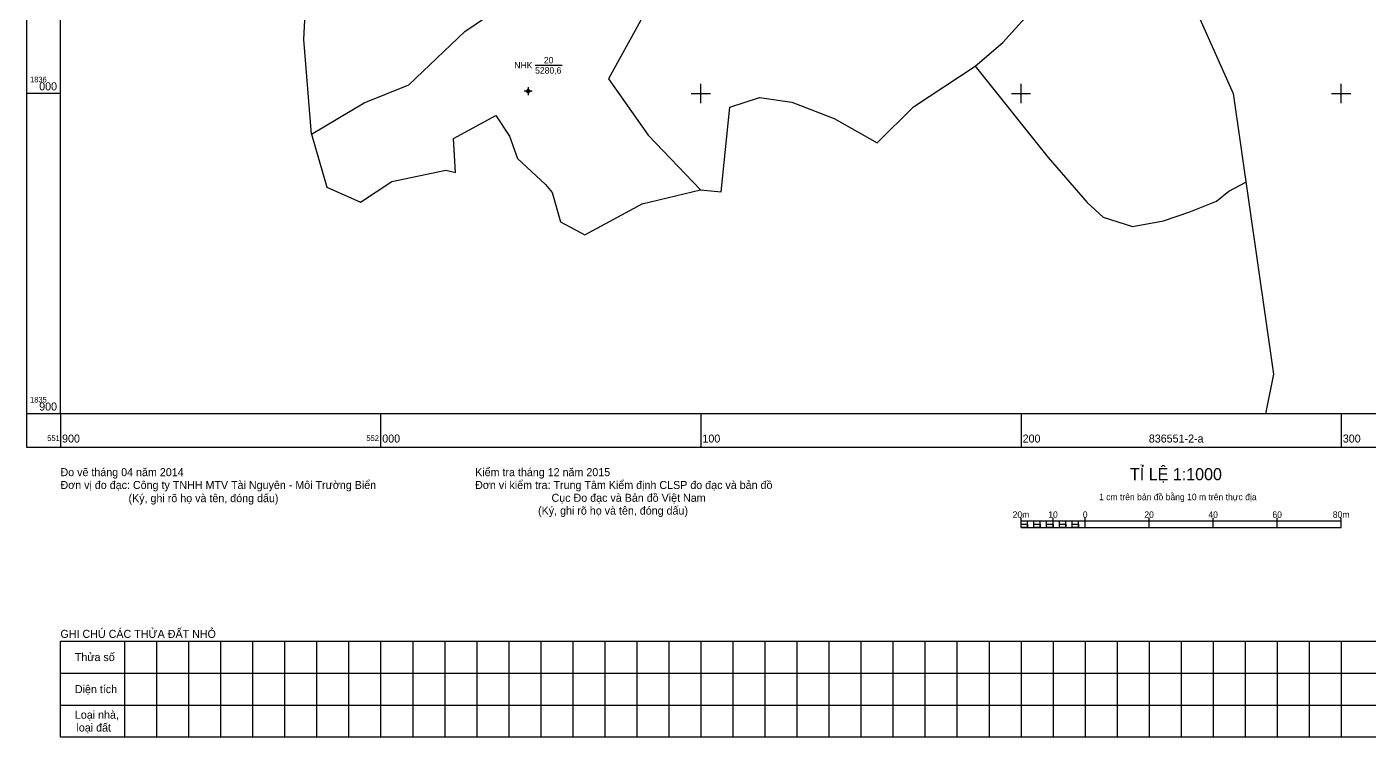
# Model space of a CAD drawing. Extents: x 551890 to 552618, y 1835759 to 1836646.
# Drawn here: x 551889.5 to 552308.7, y 1835799 to 1836020.8 of the extents above; entities that cross this region are included whole.
import ezdxf

# ---------------------------------------------------------------- set-up
doc = ezdxf.new("R2010")
doc.units = 0
for name, color, linetype in [('Level 10', 7, 'Continuous'), ('Level 11', 7, 'Continuous'), ('Level 13', 7, 'Continuous'), ('Level 15', 7, 'Continuous'), ('Level 2', 7, 'Continuous'), ('Level 23', 7, 'Continuous'), ('Level 4', 7, 'Continuous'), ('Level 46', 7, 'Continuous'), ('Level 63', 7, 'Continuous')]:
    doc.layers.add(name, color=color, linetype=linetype)

msp = doc.modelspace()

# ---------------------------------------------------------------- linework, layer by layer
at = {"layer": 'Level 10'}
for points in [[(552185.67, 1836008.49), (552194.3, 1836015.96), (552209.05, 1836032.38), (552202.58, 1836044.76), (552196.91, 1836050.89), (552199.79, 1836055.03), (552198.81, 1836097.61), (552219.29, 1836107.09)], [(551978.43, 1835987.35), (551975.97, 1836016.86), (551976.76, 1836031.12), (551965.97, 1836044.96), (551984.18, 1836054.8), (551988.39, 1836062.72)], [(552064.81, 1836056.74), (552071.36, 1836053.77), (552081.93, 1836044.9), (552084.32, 1836039.36), (552081.15, 1836022.7), (552071.18, 1836004.58), (552083.57, 1835987.02), (552099.94, 1835969.91)], [(551978.43, 1835987.35), (551994.9, 1835997.06), (552008.81, 1836002.75), (552026.33, 1836019.32), (552036.95, 1836026.59)], [(552099.94, 1835969.91), (552106.35, 1835969.29), (552109.1, 1835995.71), (552118.28, 1835998.74), (552128.37, 1835997.29), (552141.65, 1835992.24), (552155.04, 1835984.56), (552166.43, 1835995.86), (552185.67, 1836008.49)], [(552185.67, 1836008.49), (552208.44, 1835979.99), (552220.67, 1835965.96), (552225.7, 1835961.34), (552234.83, 1835958.44), (552244.47, 1835960.23), (552252.77, 1835963.01), (552261.01, 1835966.4), (552264.9, 1835969.45), (552270.24, 1835972.3)], [(551978.43, 1835987.35), (551983.23, 1835970.76), (551993.72, 1835966.02), (552003.46, 1835972.57), (552020.39, 1835976.08), (552023.41, 1835975.35), (552022.76, 1835985.95), (552035.94, 1835993.14), (552040.21, 1835986.65), (552042.73, 1835979.72), (552051.5, 1835971.58), (552053.59, 1835969.08), (552056.21, 1835959.9), (552063.72, 1835955.85), (552081.63, 1835965.58), (552099.94, 1835969.91)]]:
    msp.add_lwpolyline(points, dxfattribs=at)
at = {"layer": 'Level 11'}
for p, q in [((552045.43, 1836000.78), (552044.8, 1836000.78)), ((552046.05, 1836001.41), (552045.43, 1836000.78)), ((552045.43, 1836000.78), (552046.05, 1836000.16)), ((552046.05, 1836002.03), (552046.05, 1836001.41)), ((552046.68, 1836000.78), (552046.05, 1836001.41)), ((552046.05, 1836000.16), (552046.68, 1836000.78)), ((552047.3, 1836000.78), (552046.68, 1836000.78)), ((552046.05, 1836000.16), (552046.05, 1835999.53))]:
    msp.add_line(p, q, dxfattribs=at)
msp.add_circle((552046.05, 1836000.78), 0.15, dxfattribs=at)
at = {"layer": 'Level 13'}
msp.add_line((552048.25, 1836008.81), (552056.67, 1836008.81), dxfattribs=at)
at = {"layer": 'Level 23'}
for points in [[(552200, 1835864.5), (552200, 1835867.5)], [(552200, 1835866.5), (552300, 1835866.5)], [(552202, 1835864.5), (552202, 1835866.5)], [(552204, 1835864.5), (552204, 1835866.5)], [(552206, 1835864.5), (552206, 1835866.5)], [(552208, 1835864.5), (552208, 1835866.5)], [(552210, 1835864.5), (552210, 1835867.5)], [(552210, 1835864.5), (552210, 1835866.5)], [(552212, 1835864.5), (552212, 1835866.5)], [(552214, 1835864.5), (552214, 1835866.5)], [(552216, 1835864.5), (552216, 1835866.5)], [(552218, 1835864.5), (552218, 1835866.5)], [(552220, 1835864.5), (552220, 1835867.5)], [(552240, 1835864.5), (552240, 1835867.5)], [(552260, 1835864.5), (552260, 1835867.5)], [(552280, 1835864.5), (552280, 1835867.5)], [(552300, 1835864.5), (552300, 1835867.5)], [(552200, 1835864.5), (552300, 1835864.5)], [(552470, 1835799), (551900, 1835799), (551900, 1835829), (552470, 1835829)], [(551920, 1835829), (551920, 1835799)], [(551930, 1835829), (551930, 1835799)], [(551940, 1835829), (551940, 1835799)], [(551950, 1835829), (551950, 1835799)], [(551960, 1835829), (551960, 1835799)], [(551970, 1835829), (551970, 1835799)], [(551980, 1835829), (551980, 1835799)], [(551990, 1835829), (551990, 1835799)], [(552000, 1835829), (552000, 1835799)], [(552010, 1835829), (552010, 1835799)], [(552020, 1835829), (552020, 1835799)], [(552030, 1835829), (552030, 1835799)], [(552040, 1835829), (552040, 1835799)], [(552050, 1835829), (552050, 1835799)], [(552060, 1835829), (552060, 1835799)], [(552070, 1835829), (552070, 1835799)], [(552080, 1835829), (552080, 1835799)], [(552090, 1835829), (552090, 1835799)], [(552100, 1835829), (552100, 1835799)], [(552110, 1835829), (552110, 1835799)], [(552120, 1835829), (552120, 1835799)], [(552130, 1835829), (552130, 1835799)], [(552140, 1835829), (552140, 1835799)], [(552150, 1835829), (552150, 1835799)], [(552160, 1835829), (552160, 1835799)], [(552170, 1835829), (552170, 1835799)], [(552180, 1835829), (552180, 1835799)], [(552190, 1835829), (552190, 1835799)], [(552200, 1835829), (552200, 1835799)], [(552210, 1835829), (552210, 1835799)], [(552220, 1835829), (552220, 1835799)], [(552230, 1835829), (552230, 1835799)], [(552240, 1835829), (552240, 1835799)], [(552250, 1835829), (552250, 1835799)], [(552260, 1835829), (552260, 1835799)], [(552270, 1835829), (552270, 1835799)], [(552280, 1835829), (552280, 1835799)], [(552290, 1835829), (552290, 1835799)], [(552300, 1835829), (552300, 1835799)], [(551900, 1835819), (552470, 1835819)], [(551900, 1835809), (552470, 1835809)]]:
    msp.add_lwpolyline(points, dxfattribs=at)
for points in [[(552200, 1835864.5), (552200, 1835865.5), (552202, 1835865.5), (552202, 1835864.5)], [(552204, 1835864.5), (552204, 1835865.5), (552206, 1835865.5), (552206, 1835864.5)], [(552208, 1835864.5), (552208, 1835865.5), (552210, 1835865.5), (552210, 1835864.5)], [(552212, 1835864.5), (552212, 1835865.5), (552214, 1835865.5), (552214, 1835864.5)], [(552216, 1835864.5), (552216, 1835865.5), (552218, 1835865.5), (552218, 1835864.5)]]:
    msp.add_lwpolyline(points, close=True, dxfattribs=at)
at = {"layer": 'Level 46'}
for points in [[(552099.79, 1836600), (552100.78, 1836585.91), (552091.76, 1836533.64), (552101.63, 1836482.02), (552121.77, 1836405.71), (552124.14, 1836371.02), (552129.36, 1836330.63), (552150.18, 1836296.97), (552246.17, 1836205.21), (552262.78, 1836142.99), (552253.61, 1836028.26), (552266.25, 1836000)], [(552266.25, 1836000), (552278.87, 1835912.33), (552276.4, 1835900)]]:
    msp.add_lwpolyline(points, dxfattribs=at)
at = {"layer": 'Level 63'}
for points in [[(551889.5, 1836610.5), (552610.5, 1836610.5), (552610.5, 1835889.5), (551889.5, 1835889.5)], [(551900, 1836600), (552600, 1836600), (552600, 1835900), (551900, 1835900)]]:
    msp.add_lwpolyline(points, close=True, dxfattribs=at)
for points in [[(552100, 1835997), (552100, 1836003)], [(552200, 1835997), (552200, 1836003)], [(552300, 1835997), (552300, 1836003)], [(551900, 1836000), (551889.5, 1836000)], [(552097, 1836000), (552103, 1836000)], [(552197, 1836000), (552203, 1836000)], [(552297, 1836000), (552303, 1836000)], [(551900, 1835900), (551889.5, 1835900)], [(551900, 1835900), (551900, 1835889.5)], [(552000, 1835900), (552000, 1835889.5)], [(552100, 1835900), (552100, 1835889.5)], [(552200, 1835900), (552200, 1835889.5)], [(552300, 1835900), (552300, 1835889.5)]]:
    msp.add_lwpolyline(points, dxfattribs=at)

# ---------------------------------------------------------------- texts
at = {"layer": 'Level 13'}
msp.add_text('20', height=2, rotation=360, dxfattribs=at).set_placement((552050.98, 1836009.41))
at = {"layer": 'Level 15'}
for s, p in [('A Then', (552045.85, 1836000.43)), ('Khối 6', (552045.85, 1836000.67)), ('Khối 6', (552045.85, 1836000.55)), ('Hồ Lý', (552045.87, 1836000.79)), ('NHK', (552045.89, 1836000.91)), ('7315', (552045.91, 1836001.03))]:
    msp.add_text(s, height=0.1, dxfattribs=at).set_placement(p)
at = {"layer": 'Level 2'}
msp.add_text('NHK', height=2, rotation=360, dxfattribs=at).set_placement((552041.76, 1836007.81))
at = {"layer": 'Level 23'}
for s, height, p in [('Đo vẽ tháng 04 năm 2014', 2.5, (551900, 1835880.5)), ('Kiểm tra tháng 12 năm 2015', 2.5, (552029.5, 1835880.5)), ('TỈ LỆ 1:1000', 3.75, (552234.03, 1835879.25)), ('Đơn vị đo đạc: Công ty TNHH MTV Tài Nguyên - Môi Trường Biển', 2.5, (551900, 1835876.5)), ('Đơn vi kiểm tra: Trung Tâm Kiểm định CLSP đo đạc và bản đồ', 2.5, (552029.5, 1835876.5)), ('(Ký, ghi rõ họ và tên, đóng dấu)', 2.5, (551921.25, 1835872.38)), ('Cục Đo đạc và Bản đồ Việt Nam', 2.5, (552053.37, 1835872.5)), ('1 cm trên bản đồ bằng 10 m trên thực địa', 2, (552224.36, 1835873)), ('(Ký, ghi rõ họ và tên, đóng dấu)', 2.5, (552049.16, 1835868.5)), ('20m', 2, (552197.38, 1835867.5)), ('10', 2, (552208.51, 1835867.5)), ('0', 2, (552219.29, 1835867.5)), ('20', 2, (552238.51, 1835867.5)), ('40', 2, (552258.51, 1835867.5)), ('60', 2, (552278.51, 1835867.5)), ('80m', 2, (552297.38, 1835867.5)), ('GHI CHÚ CÁC THỬA ĐẤT NHỎ', 2.5, (551900, 1835830)), ('Thửa số', 2.5, (551904.5, 1835822.75)), ('Diện tích', 2.5, (551904.5, 1835812.75)), ('Loại nhà,', 2.5, (551904.5, 1835804.75)), ('loại đất', 2.5, (551905, 1835800.75))]:
    msp.add_text(s, height=height, dxfattribs=at).set_placement(p)
at = {"layer": 'Level 4'}
msp.add_text('5280,6', height=2, rotation=360, dxfattribs=at).set_placement((552048.25, 1836006.21))
at = {"layer": 'Level 63'}
for s, height, p in [('1836', 1.75, (551890.5, 1836003.5)), ('000', 2.5, (551893.35, 1836001)), ('1835', 1.75, (551890.5, 1835903.5)), ('900', 2.5, (551893.35, 1835901)), ('551', 1.75, (551895.88, 1835891.5)), ('900', 2.5, (551900.5, 1835891)), ('552', 1.75, (551995.56, 1835891.5)), ('000', 2.5, (552000.5, 1835891)), ('100', 2.5, (552100.5, 1835891)), ('200', 2.5, (552200.5, 1835891)), ('836551-2-a', 2.5, (552239.91, 1835891)), ('300', 2.5, (552300.5, 1835891))]:
    msp.add_text(s, height=height, dxfattribs=at).set_placement(p)

doc.saveas('drawing.dxf')
